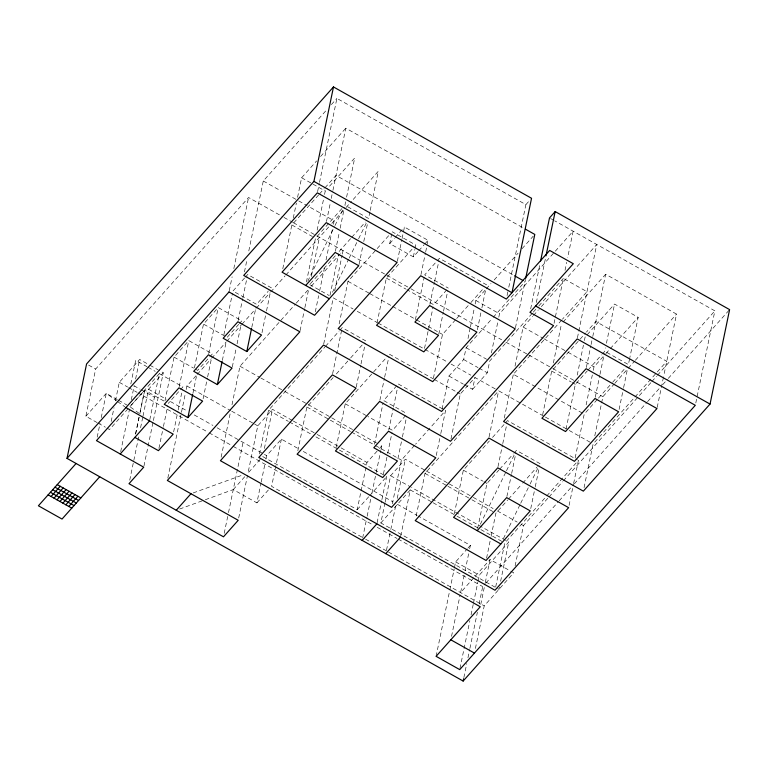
<?xml version="1.0" encoding="UTF-8"?>
<svg xmlns="http://www.w3.org/2000/svg" width="768" height="768" viewBox="0 0 768 768"><rect width="100%" height="100%" fill="white"/><g stroke="black" fill="none" stroke-linecap="round" stroke-linejoin="round"><path stroke-width="0.58" stroke-dasharray="3.84 2.88" d="M97.171 422.611L85.872 416.266L95.654 369.043L248.554 197.51L282.95 216.845M97.19 437.165L100.051 423.341M101.242 417.59L106.253 393.398L117.552 399.754M111.168 421.478L114.029 407.664M115.459 400.752L119.28 382.32L139.651 359.462L148.896 364.656M130.81 383.971L135.706 360.365L147.005 366.71M120.701 451.67L129.523 409.056M131.309 399.773L134.17 385.949M135.6 379.037L139.651 359.462M135.523 434.006L139.018 417.139M135.648 434.083L139.142 417.216M139.834 413.837L144.73 390.23L129.878 406.675L139.709 413.77L144.605 390.163L164.141 401.146M129.725 480.202L138.893 435.898M140.582 427.728L142.762 417.235M143.002 416.074L148.55 389.251L163.277 372.739L159.168 370.426M149.779 419.741L159.322 373.642L182.947 386.918L168.221 403.44M143.962 466.013L153.139 421.709M153.379 420.538L163.277 372.739M164.986 400.886L174.048 357.12L188.774 340.598L212.4 353.885L197.674 370.397L194.592 368.669M158.918 448.358L163.219 427.622M163.45 426.47L167.75 405.744M179.232 386.669L188.774 340.598M173.645 431.837L177.936 411.11M178.176 409.958L182.467 389.222M167.827 478.128L185.213 394.176M186.182 389.51L186.902 386.016L196.483 375.264M194.438 367.853L203.501 324.086L218.227 307.565L241.843 320.842L239.52 323.453M192.902 393.437L197.194 372.701M208.685 353.635L218.227 307.565M203.098 398.803L207.389 378.067M207.629 376.915L211.92 356.189M229.238 290.784L232.138 276.797M233.827 268.627L248.554 197.51M223.882 334.81L232.474 293.347M222.355 360.394L226.166 341.971M244.445 271.93L247.104 259.104M248.794 250.944L263.28 180.989L327.398 109.056M238.128 320.592L242.659 298.714M242.899 297.562L247.2 276.835M232.31 366.912L236.122 348.49M237.072 343.882L241.373 323.146M221.136 457.2L230.554 411.725M232.003 404.736L239.971 366.259L295.478 303.994M251.798 327.36L256.09 306.634M261.994 332.726L266.285 311.99M266.525 310.838L270.816 290.112M224.208 533.357L228.259 513.782M228.499 512.63L243.043 442.368M282.787 268.733L292.32 222.662M293.28 218.064L296.381 203.088M297.571 197.328L301.622 177.754L316.608 160.934M238.694 517.997L247.517 475.382M292.224 420.422L272.496 409.334L257.77 425.856L247.997 473.078L261.168 458.294M259.478 454.003L268.541 410.237L324.749 347.184M264.384 448.493L272.496 409.334M317.587 191.674L319.277 183.514M319.517 182.342L336.902 98.39L525.888 204.624L508.502 288.576M205.315 499.718L233.27 489.59L256.896 502.877L260.947 483.293M261.187 482.141L264.998 463.718M265.958 459.11L266.669 455.654L281.395 439.133L299.146 449.107M306.403 282.019L315.466 238.253L342.528 207.888M317.136 230.189L323.578 199.094M324.538 194.486L325.248 191.03L327.638 188.352M300.106 330.634L304.637 308.755M304.877 307.603L308.688 289.171M311.309 276.509L319.421 237.341M281.395 439.133L271.613 486.355L364.541 538.589M326.477 221.482L330.298 203.059M331.248 198.451L332.678 191.539M332.918 190.387L345.802 128.189L524.342 228.557M315.302 311.818L318.643 295.69M319.594 291.082L324.365 268.051M326.035 259.987L332.477 228.893M333.427 224.285L334.147 220.829L308.093 206.179M335.376 251.28L339.197 232.858M340.147 228.25L344.438 207.514M345.638 201.754L344.918 205.21L368.544 218.486L369.974 211.584M346.589 197.146L354.701 157.987L328.435 187.459M297.83 450.768L306.893 407.002L333.158 377.53M330.029 295.296L338.611 253.834M323.722 343.91L333.264 297.85L353.069 308.976M334.694 290.938L342.096 255.235M342.326 254.083L343.046 250.627L340.666 253.296M339.168 323.942L347.99 281.328L376.387 249.466M332.621 373.709L341.693 329.942M359.002 264.557L362.813 246.134M363.773 241.526L367.584 223.094M370.214 210.432L378.317 171.274L352.291 200.477M336.173 447.523L345.235 403.757L372.845 372.787M356.246 386.995L360.778 365.107M361.018 363.955L365.309 343.229M417.994 251.635L413.347 256.858L389.722 243.571L391.718 233.914M377.04 323.002L386.342 278.083L414.192 246.835M397.344 261.331L401.846 239.626M402.077 238.483L404.448 227.059L428.064 240.336L427.354 243.763M262.714 456.557L357.206 509.674L366.989 462.451L378.614 449.405M379.872 400.272L384.403 378.384M384.643 377.232L388.934 356.506M374.525 444.288L383.107 402.826M413.347 256.858L414.902 249.341M415.123 248.266L415.786 245.05L392.16 231.773M362.63 538.07L366.922 517.344M367.162 516.192L371.462 495.456M371.933 493.152L375.994 473.578M376.224 472.426L380.755 450.538M380.995 449.386L381.715 445.93L379.632 444.758M388.771 430.07L393.302 408.182M393.542 407.03L397.834 386.304M420.97 274.608L425.462 252.902M425.702 251.76L427.123 244.906M383.424 474.086L387.475 454.502M387.715 453.35L392.006 432.624M415.382 319.766L424.214 277.152M377.117 522.701L381.648 500.822M381.888 499.67L386.659 476.63L313.488 435.504M499.43 587.04L498.95 589.344L380.832 522.95L384.893 503.376M385.123 502.224L390.614 475.728L405.341 459.206L425.194 470.371M397.91 458.717L402.202 437.981M402.442 436.829L406.733 416.102M429.869 304.397L434.4 282.518M434.64 281.366L438.931 260.63M392.323 503.885L401.386 460.118L414.797 445.075M424.522 348.413L433.104 306.95M386.496 550.195L390.547 530.621M390.787 529.469L395.558 506.429M397.229 498.374L405.341 459.206M438.768 334.195L443.299 312.317M443.539 311.165L447.83 290.429M400.742 535.987L410.285 489.917L432.086 502.166M433.421 378.211L442.483 334.445L455.894 319.402M416.179 516.01L425.011 473.395L498.634 390.797L521.472 403.642M442.08 409.181L448.934 376.051L463.661 359.53L466.109 347.722L492.374 318.259M436.253 455.472L440.544 434.746M440.784 433.594L445.555 410.554L415.584 444.182M468.019 338.506L470.16 328.147M470.4 326.995L474.221 308.563M475.171 303.955L475.891 300.499L485.434 289.786M450.979 438.96L460.282 394.042L475.008 377.52L497.606 390.221M477.36 329.808L480.931 312.528M481.891 307.92L485.702 289.498M464.342 384.71L472.56 389.328L475.008 377.52M454.291 513.917L463.354 470.15L489.389 440.947M472.56 389.328L487.286 372.806L489.734 360.998L532.483 313.046M491.405 352.934L497.837 321.84M498.797 317.232L499.507 313.776L573.13 231.187L567.648 257.674M507.053 295.574L508.262 289.738M436.099 656.323L449.616 591.034M449.866 589.872L454.205 568.877M454.445 567.715L455.654 561.888L467.28 548.842M489.091 436.867L498.634 390.797M451.536 636.355L460.128 594.893M464.179 575.309L460.598 592.589L473.779 577.805M465.13 570.701L468.71 553.43M469.661 548.822L470.381 545.366L418.176 516.019M515.462 327.715L525.485 279.341M477.677 528.355L486.979 483.437L498.912 470.035M504.288 418.051L513.83 371.981M515.021 366.221L523.133 327.062L532.637 316.406M497.99 466.666L502.522 444.787M502.762 443.635L507.053 422.899M530.678 308.851L539.846 264.547M459.965 668.438L469.862 620.64M471.072 614.803L473.242 604.31M473.482 603.149L477.83 582.163M478.07 580.992L479.28 575.165L508.733 542.122L411.514 487.478M536.333 302.506L545.75 257.03M486.576 558.154L490.867 537.418M491.107 536.266L495.878 513.235L507.706 499.958M463.862 677.549L466.762 663.562M467.971 657.734L469.661 649.574M469.901 648.403L477.389 612.259M479.078 604.099L482.698 586.608L485.088 583.93M480.749 604.464L485.04 583.738M485.28 582.586L490.051 559.546L509.568 570.518M475.402 648.48L484.224 605.866L513.677 572.832L510.595 571.094M506.89 496.464L511.421 474.586M511.661 473.434L515.952 452.698M495.715 586.8L504.778 543.034L545.942 496.848M500.621 581.28L508.733 542.122M554.054 323.328L563.357 278.41L586.973 291.686L562.435 319.219M565.027 270.346L566.688 262.282M542.64 414.806L551.702 371.04L579.312 340.07M553.373 362.976L561.485 323.818M515.107 565.92L523.45 525.61L548.179 497.866M530.746 508.589L535.037 487.862M535.277 486.71L539.578 465.974M577.44 337.757L596.755 244.464L538.963 309.293M566.026 429.235L575.328 384.317L587.261 370.925M577.229 375.11L583.43 345.158M584.39 340.55L585.101 337.094L614.554 304.061L638.179 317.338L629.827 357.648M586.339 367.555L590.87 345.667M591.101 344.515L592.531 337.603M592.771 336.461L605.654 274.262L676.522 314.102L663.648 376.291M575.165 457.882L584.227 414.115L597.629 399.072M586.128 404.899L592.33 374.957M593.29 370.349L594 366.893L605.05 354.509M569.098 505.354L573.389 484.618M573.629 483.466L578.4 460.435L546.73 495.955M595.229 397.354L599.77 375.466M600 374.314L604.301 353.587M602.39 353.962L604.771 351.283L605.491 347.827M606.442 343.219L614.554 304.061M584.054 487.68L593.126 443.914L666.749 361.325L595.872 321.485L586.406 332.102M594.787 435.85L602.899 396.691L613.987 384.259M619.094 409.478L623.386 388.752M623.626 387.6L627.917 366.864M629.587 358.8L628.397 364.56L604.771 351.283M657.206 407.395L663.408 377.443M695.798 402.97L714.874 310.858L554.64 220.79M307.786 281.194L334.454 226.618M334.982 225.542L343.872 207.35M332.448 292.33L348.662 259.152M349.19 258.086L358.08 239.894M358.608 238.819L366.97 221.702M480.336 524.237L505.968 471.802M506.486 470.726L515.386 452.534M503.434 538.579L520.176 504.336M520.694 503.27L529.594 485.078M530.112 484.003L539.002 465.811M331.363 104.611L336.902 98.39M85.872 416.266L106.253 393.398L116.554 400.829M320.554 156.509L345.802 128.189M159.322 373.642L109.498 429.542L106.416 427.814M244.57 278.006L232.944 291.043L256.57 304.33L268.195 291.283M245.347 277.133L247.67 274.531L271.296 287.808L268.973 290.419M318.662 194.88L291.85 224.966L312.384 236.515M319.459 193.997L324.192 188.688M324.979 187.805L336.019 175.411L513.523 275.194M238.742 324.326L227.126 337.363L203.501 324.086M197.28 374.371L210.854 359.146M211.651 358.253L226.022 342.134M226.819 341.232L241.19 325.114M241.987 324.221L255.562 308.995M256.358 308.102L269.923 292.877M270.73 291.974L285.091 275.856M285.898 274.963L328.723 226.915M331.824 223.43L345.187 208.435M345.984 207.552L351.504 201.36M310.416 283.699L337.546 253.267M339.091 251.53L351.034 238.138M351.83 237.245L365.357 222.058M296.266 303.101L310.541 287.098M311.328 286.205L339.878 254.179M377.174 248.582L390.586 233.539M389.722 243.571L394.368 238.358M395.146 237.485L404.448 227.059M325.546 346.291L338.995 331.2M339.792 330.307L342.163 327.648L365.789 340.925M418.771 250.771L424.195 244.685M424.963 243.811L428.064 240.336M233.27 489.59L244.896 476.554M336.336 373.958L349.872 358.781M350.669 357.888L364.195 342.71M256.896 502.877L268.512 489.83M373.632 371.904L387.83 355.968M446.765 289.862L433.584 304.646L406.877 289.632M525.888 204.624L530.131 199.872M396.758 385.738L383.587 400.522L407.213 413.798M456.682 318.518L470.093 303.466M470.88 302.582L483.504 288.422M486.23 288.893L491.011 283.536M494.189 279.965L518.074 253.181M522.048 248.707L533.194 236.208M405.658 415.536L392.486 430.32L367.834 416.458M493.171 317.366L525.005 281.645M379.392 448.541L381.715 445.93M357.206 509.674L368.832 496.627M369.61 495.763L386.659 476.63M533.27 312.154L538.022 306.826M538.81 305.942L563.357 278.41M533.424 315.514L538.176 310.186M380.832 522.95L410.285 489.917M561.648 320.102L513.35 374.285L584.227 414.115M563.059 322.051L605.654 274.262M492.538 437.414L507.533 420.595L577.354 459.85M580.099 339.187L585.619 332.986M499.709 469.142L513.245 453.965M514.042 453.072L516.422 450.394L540.048 463.67L537.686 466.33M588.058 370.032L601.594 354.854M605.837 353.626L638.179 317.338M508.502 499.075L521.904 484.032M522.701 483.139L536.899 467.213M598.426 398.189L611.837 383.146M612.624 382.262L626.822 366.326M468.058 547.978L470.381 545.366M614.774 383.376L634.57 361.171M635.357 360.278L676.522 314.102M475.325 576.067L490.051 559.546M548.976 496.973L562.531 481.766M563.328 480.864L651.062 382.445M651.859 381.552L656.65 376.176M657.446 375.283L714.874 310.858M485.885 583.037L558.365 501.725M559.162 500.832L573.494 484.742M574.291 483.85L646.771 402.538M647.568 401.645L659.51 388.243M662.698 384.672L667.478 379.306M668.275 378.413L729.6 309.619M193.2 492.931L242.4 475.104M179.597 509.04L204.192 500.131M550.541 218.486L553.613 220.214M301.622 177.754L311.894 183.523M312.922 184.099L325.248 191.03M486.662 284.89L439.411 258.326L424.685 274.848L448.31 288.125M263.28 180.989L297.667 200.323M298.714 200.909L307.046 205.594M475.891 300.499L499.507 313.776M523.133 327.062L542.938 338.189M543.974 338.774L566.909 351.667M567.946 352.253L594 366.893M283.987 217.43L292.33 222.115M293.366 222.701L385.834 274.675M386.88 275.261L409.834 288.173M410.88 288.758L501.677 339.792M505.843 342.134L527.76 354.461M528.806 355.046L551.77 367.949M552.806 368.534L575.77 381.446M576.816 382.032L602.899 396.691M386.342 278.083L405.85 289.056M551.702 371.04L571.219 382.013M572.246 382.589L575.328 384.317M347.99 281.328L368.755 293.002M369.802 293.587L391.603 305.846M392.64 306.422L415.488 319.267M416.525 319.853L442.483 334.445M466.109 347.722L486.653 359.27M463.661 359.53L478.042 367.613M479.069 368.189L487.286 372.806M309.648 284.563L329.155 295.536M357.235 311.318L377.04 322.454M378.077 323.04L423.936 348.816M424.982 349.402L446.87 361.699M451.037 364.042L470.842 375.178M522.509 404.227L544.32 416.486M545.357 417.062L568.205 429.907M569.242 430.493L591.043 442.752M448.934 376.051L463.315 384.125M389.414 354.202L433.181 378.806M434.227 379.392L456.115 391.699M457.152 392.285L460.282 394.042M398.314 384L442.474 408.826M345.235 403.757L366.806 415.882M463.354 470.15L482.87 481.123M483.898 481.699L486.979 483.437M239.971 366.259L259.776 377.386M260.822 377.971L283.747 390.864M284.794 391.45L330.643 417.226M331.69 417.811L354.614 430.704M355.661 431.29L378.586 444.173M426.24 470.966L448.195 483.302M449.242 483.888L472.234 496.819M473.28 497.405L493.142 508.57M497.318 510.922L517.181 522.077M521.366 524.429L523.45 525.61M306.893 407.002L350.506 431.51M351.542 432.096L374.39 444.941M375.427 445.526L401.386 460.118M425.011 473.395L446.89 485.693M447.936 486.278L470.861 499.171M471.907 499.757L494.832 512.65M293.261 421.008L316.109 433.853M317.146 434.429L339.994 447.274M341.03 447.859L366.989 462.451M390.614 475.728L410.477 486.893M174.048 357.12L193.565 368.093M268.541 410.237L288.403 421.402M289.45 421.987L312.442 434.918M433.123 502.752L455.971 515.597M457.008 516.182L479.856 529.018M480.893 529.603L502.694 541.862M149.923 365.232L158.141 369.85M186.902 386.016L230.678 410.621M231.715 411.206L253.603 423.514M254.65 424.099L257.77 425.856M303.322 451.459L393.12 501.936M397.296 504.278L417.13 515.434M148.032 367.286L155.213 371.328M148.55 389.251L166.205 399.178M170.362 401.51L186.979 410.851M194.246 414.941L212.938 425.443M217.085 427.776L239.933 440.621M240.97 441.206L266.669 455.654M455.654 561.888L479.28 575.165M133.891 385.709L140.054 389.165M141.082 389.75L154.435 397.248M88.598 365.078L95.654 369.043M119.28 382.32L127.632 387.014M128.678 387.6L137.03 392.304M138.077 392.89L208.042 432.221M209.088 432.806L232.061 445.718M233.107 446.304L373.046 524.966M377.222 527.318L397.066 538.474M398.112 539.059L482.698 586.608M118.579 400.33L126.797 404.947M365.587 539.174L387.514 551.501M388.56 552.086L484.224 605.866M98.198 423.187L105.389 427.229M117.494 401.501L124.982 406.906"/><path stroke-width="1.15" d="M540.576 261.043L549.514 217.91L555.168 211.565L729.6 309.619L710.045 404.054L463.142 681.053L67.018 458.381L86.582 363.946L333.485 86.947L531.542 198.278L511.987 292.723L313.92 181.392L333.485 86.947M187.891 417.619L202.618 401.107L178.992 387.821L164.275 404.342L187.891 417.619L192.662 394.589M217.344 384.586L232.07 368.064L208.445 354.787L193.718 371.309L217.344 384.586L222.115 361.546M246.797 351.542L261.514 335.03L237.898 321.744L223.171 338.266L246.797 351.542L251.558 328.512M525.725 278.189L534.787 234.422L525.389 229.142M545.99 255.869L555.168 211.565M463.142 681.053L463.622 678.72M67.018 458.381L313.92 181.392M76.099 463.488L38.4 505.776L62.026 519.053L99.715 476.765M51.101 496.502L60.202 486.288M54.058 498.154L63.149 487.949M57.005 499.814L66.106 489.61M59.962 501.475L69.062 491.27M62.909 503.136L72.01 492.931M65.866 504.797L74.966 494.592M68.813 506.458L77.914 496.253M120.221 453.974L149.549 420.864M305.693 285.475L335.136 252.432L358.762 265.709L314.592 315.264L243.715 275.434L317.338 192.835L506.323 299.069L549.677 250.435L573.302 263.712L529.949 312.346L553.574 325.632L450.499 441.264L379.632 401.424L335.462 450.979L382.704 477.542L397.43 461.021L373.805 447.744L388.531 431.222L435.782 457.776L391.603 507.341L297.11 454.224L356.006 388.147L332.39 374.861L258.768 457.459L494.995 590.246L568.618 507.658L497.75 467.818L453.571 517.373L500.822 543.936M176.246 510.259L190.963 493.738M362.16 540.374L376.877 523.853M385.776 553.651L400.502 537.139M477.197 530.659L506.65 497.616L530.275 510.893L486.096 560.458L415.229 520.618L488.851 438.019L583.344 491.136L656.966 408.538L586.099 368.707L541.92 418.262L565.546 431.539L594.998 398.506L618.614 411.782L574.445 461.338L503.578 421.498L577.2 338.909L695.309 405.302L459.725 669.61L436.099 656.323L480.269 606.768L220.416 460.704L323.491 345.062L441.6 411.466L515.222 328.867L420.73 275.75L376.56 325.306L423.811 351.869L438.528 335.347L414.912 322.07L429.629 305.549L476.88 332.112L432.701 381.667L338.208 328.55L397.114 262.474L326.237 222.634L282.067 272.189L329.309 298.752M514.56 275.779L522.922 280.474M535.603 306L710.045 404.054M125.923 407.587L173.174 434.141L158.448 450.662L134.822 437.386M450.826 639.811L474.442 653.088M57.245 484.627L80.87 497.904M54.97 487.181L78.595 500.458M52.694 489.734L76.32 503.011M50.419 492.288L74.045 505.565M48.144 494.842L71.77 508.118M228.998 291.955L96.47 440.621L143.722 467.184L128.995 483.696L223.488 536.813L238.214 520.291L167.347 480.461L299.866 331.786L228.998 291.955"/></g></svg>
